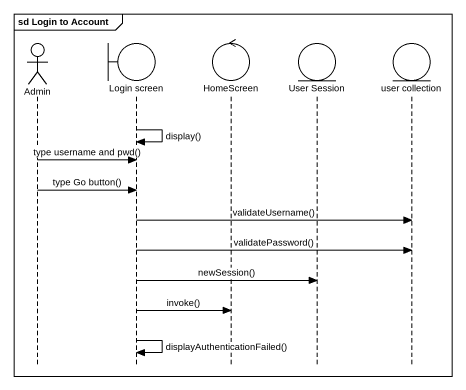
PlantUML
@startuml
mainframe sd Login to Account
hide footbox
actor Admin
boundary "Login screen" as Login_screen
control HomeScreen
entity "User Session" as User_Session
entity "user collection" as user_collection

Login_screen -> Login_screen : display()
Admin -> Login_screen : type username and pwd()
Admin -> Login_screen : type Go button()
Login_screen -> user_collection : validateUsername()
Login_screen -> user_collection : validatePassword()
Login_screen -> User_Session : newSession()
Login_screen -> HomeScreen : invoke()
Login_screen -> Login_screen : displayAuthenticationFailed()
@enduml
